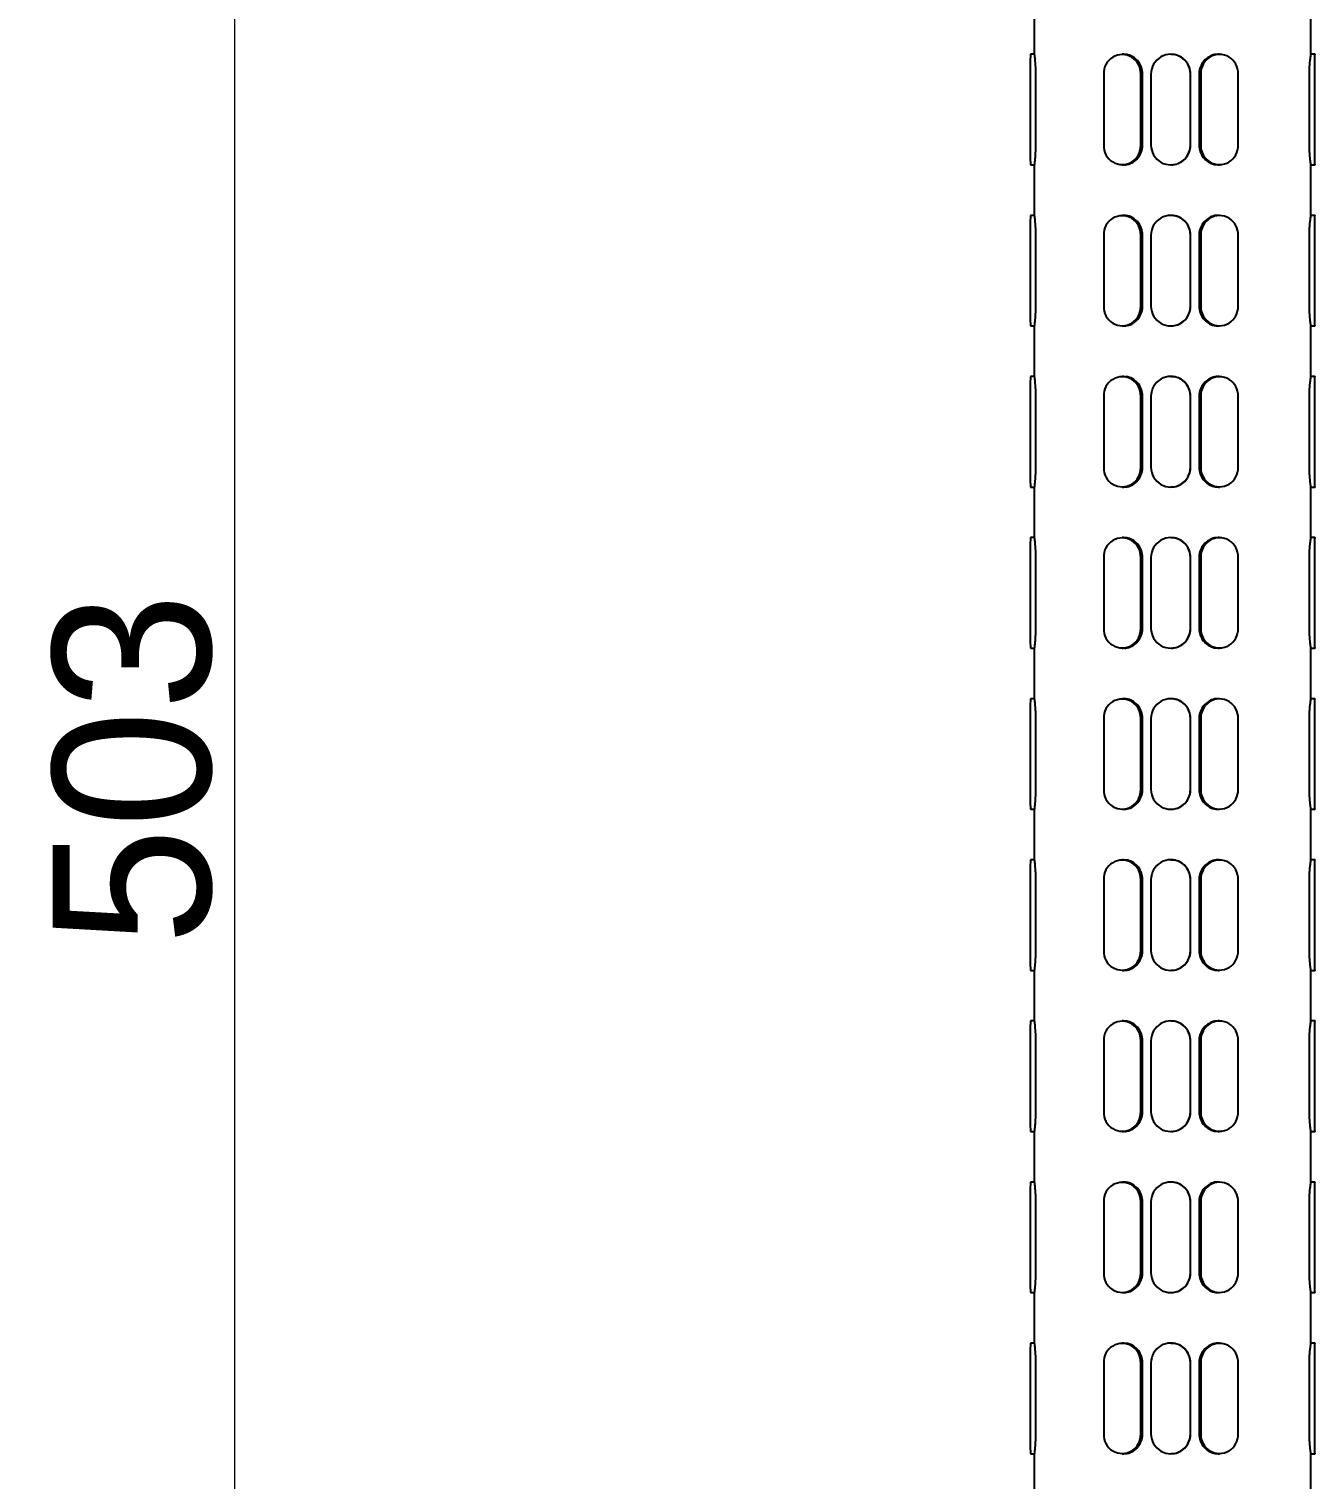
# Model space of a CAD drawing. Extents: x 0 to 2604, y 0 to 1908.
# Drawn here: x 294.8 to 457.6, y 893.9 to 1077.5 of the extents above; entities that cross this region are included whole.
import ezdxf

# ---------------------------------------------------------------- set-up
doc = ezdxf.new("R2010")
doc.units = 0
doc.header["$LTSCALE"] = 10
doc.header["$MEASUREMENT"] = 0
doc.header["$PDMODE"] = 3
doc.header["$PDSIZE"] = -10
doc.layers.get('0').update_dxf_attribs({"linetype": 'CONTINUOUS'})
doc.layers.get('DEFPOINTS').update_dxf_attribs({"linetype": 'CONTINUOUS'})
doc.styles.add('Daelim Dimension', font='')
doc.styles.get('Daelim Dimension').set_extended_font_data('나눔고딕')
doc.dimstyles.new('DEFAULT', dxfattribs={"dimscale": 2, "dimtxt": 2, "dimasz": 2, "dimexe": 0, "dimexo": 2, "dimgap": 1, "dimtad": 1, "dimdec": 0, "dimzin": 9, "dimdsep": 46, "dimtxsty": 'Daelim Dimension', "dimcen": 0.5, "dimclrd": 5, "dimclre": 5, "dimclrt": 256, "dimadec": 1, "dimazin": 0, "dimtfac": 1, "dimtdec": 0, "dimtix": 1, "dimtmove": 0, "dimatfit": 3, "dimfxl": 1, "dimtolj": 1, "dimtzin": 1, "dimlwd": 9, "dimlwe": 9, "dimarcsym": 0})

# ---------------------------------------------------------------- blocks, each defined once
blk = doc.blocks.new('*D4')
at = {"color": 5, "lineweight": 9, "transparency": 16777216}
for p, q in [((375.57, 1235.33), (320.82, 1235.33)), ((320.82, 1231.33), (320.82, 736.33)), ((375.57, 732.33), (320.82, 732.33))]:
    blk.add_line(p, q, dxfattribs=at)
at = {"color": 5, "transparency": 16777216}
for points in [[(320.16, 1231.33), (321.49, 1231.33), (320.82, 1235.33)], [(320.16, 736.33), (321.49, 736.33), (320.82, 732.33)]]:
    blk.add_solid(points, dxfattribs=at)
at = {"layer": 'DEFPOINTS', "color": 0, "transparency": 16777216}
for p in [(379.57, 1235.33), (320.82, 732.33), (379.57, 732.33)]:
    blk.add_point(p, dxfattribs=at)
at = {"color": 7, "transparency": 16777216, "insert": (307.92, 983.83), "char_height": 20, "attachment_point": 5, "rotation": 90, "style": 'Daelim Dimension'}
blk.add_mtext('\\A1;503', dxfattribs=at)

msp = doc.modelspace()

# ---------------------------------------------------------------- linework, layer by layer
at = {"color": 7, "linetype": 'Continuous', "lineweight": 25}
for p, q in [((422.07, 1080.77), (422.07, 1074.31)), ((457.07, 1074.28), (457.07, 1080.75)), ((422.08, 1074.33), (421.57, 1074.33)), ((433.38, 1074.33), (433.2, 1074.33)), ((439.35, 1074.33), (439.34, 1074.33)), ((445.51, 1074.33), (445.35, 1074.33)), ((457.57, 1074.33), (457.07, 1074.33)), ((421.54, 1071.83), (421.54, 1062.83)), ((422.22, 1071.83), (422.22, 1062.83)), ((430.86, 1071.83), (430.86, 1062.83)), ((435.54, 1062.83), (435.54, 1071.83)), ((435.78, 1062.83), (435.78, 1071.83)), ((436.84, 1071.83), (436.84, 1062.83)), ((441.84, 1062.83), (441.84, 1071.83)), ((441.85, 1062.83), (441.85, 1071.83)), ((442.93, 1071.83), (442.93, 1062.83)), ((443.15, 1071.83), (443.15, 1062.83)), ((447.87, 1062.83), (447.87, 1071.83)), ((456.86, 1071.83), (456.86, 1062.83)), ((457.54, 1071.83), (457.54, 1062.83)), ((457.6, 1062.83), (457.6, 1071.83)), ((421.57, 1060.33), (422.08, 1060.33)), ((422.07, 1060.37), (422.07, 1053.91)), ((433.2, 1060.33), (433.38, 1060.33)), ((439.34, 1060.33), (439.35, 1060.33)), ((445.35, 1060.33), (445.51, 1060.33)), ((457.07, 1053.88), (457.07, 1060.35)), ((457.07, 1060.33), (457.57, 1060.33)), ((422.08, 1053.93), (421.57, 1053.93)), ((433.38, 1053.93), (433.2, 1053.93)), ((439.35, 1053.93), (439.34, 1053.93)), ((445.51, 1053.93), (445.35, 1053.93)), ((457.57, 1053.93), (457.07, 1053.93)), ((421.54, 1051.43), (421.54, 1042.43)), ((422.22, 1051.43), (422.22, 1042.43)), ((430.86, 1051.43), (430.86, 1042.43)), ((435.54, 1042.43), (435.54, 1051.43)), ((435.78, 1042.43), (435.78, 1051.43)), ((436.84, 1051.43), (436.84, 1042.43)), ((441.84, 1042.43), (441.84, 1051.43)), ((441.85, 1042.43), (441.85, 1051.43)), ((442.93, 1051.43), (442.93, 1042.43)), ((443.15, 1051.43), (443.15, 1042.43)), ((447.87, 1042.43), (447.87, 1051.43)), ((456.86, 1051.43), (456.86, 1042.43)), ((457.54, 1051.43), (457.54, 1042.43)), ((457.6, 1042.43), (457.6, 1051.43)), ((421.57, 1039.93), (422.08, 1039.93)), ((422.07, 1039.97), (422.07, 1033.51)), ((433.2, 1039.93), (433.38, 1039.93)), ((439.34, 1039.93), (439.35, 1039.93)), ((445.35, 1039.93), (445.51, 1039.93)), ((457.07, 1033.48), (457.07, 1039.95)), ((457.07, 1039.93), (457.57, 1039.93)), ((422.08, 1033.53), (421.57, 1033.53)), ((433.38, 1033.53), (433.2, 1033.53)), ((439.35, 1033.53), (439.34, 1033.53)), ((445.51, 1033.53), (445.35, 1033.53)), ((457.57, 1033.53), (457.07, 1033.53)), ((421.54, 1031.03), (421.54, 1022.03)), ((422.22, 1031.03), (422.22, 1022.03)), ((430.86, 1031.03), (430.86, 1022.03)), ((435.54, 1022.03), (435.54, 1031.03)), ((435.78, 1022.03), (435.78, 1031.03)), ((436.84, 1031.03), (436.84, 1022.03)), ((441.84, 1022.03), (441.84, 1031.03)), ((441.85, 1022.03), (441.85, 1031.03)), ((442.93, 1031.03), (442.93, 1022.03)), ((443.15, 1031.03), (443.15, 1022.03)), ((447.87, 1022.03), (447.87, 1031.03)), ((456.86, 1031.03), (456.86, 1022.03)), ((457.54, 1031.03), (457.54, 1022.03)), ((457.6, 1022.03), (457.6, 1031.03)), ((421.57, 1019.53), (422.08, 1019.53)), ((422.07, 1019.57), (422.07, 1013.11)), ((433.2, 1019.53), (433.38, 1019.53)), ((439.34, 1019.53), (439.35, 1019.53)), ((445.35, 1019.53), (445.51, 1019.53)), ((457.07, 1013.08), (457.07, 1019.55)), ((457.07, 1019.53), (457.57, 1019.53)), ((422.08, 1013.13), (421.57, 1013.13)), ((433.38, 1013.13), (433.2, 1013.13)), ((439.35, 1013.13), (439.34, 1013.13)), ((445.51, 1013.13), (445.35, 1013.13)), ((457.57, 1013.13), (457.07, 1013.13)), ((421.54, 1010.63), (421.54, 1001.63)), ((422.22, 1010.63), (422.22, 1001.63)), ((430.86, 1010.63), (430.86, 1001.63)), ((435.54, 1001.63), (435.54, 1010.63)), ((435.78, 1001.63), (435.78, 1010.63)), ((436.84, 1010.63), (436.84, 1001.63)), ((441.84, 1001.63), (441.84, 1010.63)), ((441.85, 1001.63), (441.85, 1010.63)), ((442.93, 1010.63), (442.93, 1001.63)), ((443.15, 1010.63), (443.15, 1001.63)), ((447.87, 1001.63), (447.87, 1010.63)), ((456.86, 1010.63), (456.86, 1001.63)), ((457.54, 1010.63), (457.54, 1001.63)), ((457.6, 1001.63), (457.6, 1010.63)), ((421.57, 999.13), (422.08, 999.13)), ((422.07, 999.17), (422.07, 992.71)), ((433.2, 999.13), (433.38, 999.13)), ((439.34, 999.13), (439.35, 999.13)), ((445.35, 999.13), (445.51, 999.13)), ((457.07, 992.68), (457.07, 999.15)), ((457.07, 999.13), (457.57, 999.13)), ((422.08, 992.73), (421.57, 992.73)), ((433.38, 992.73), (433.2, 992.73)), ((439.35, 992.73), (439.34, 992.73)), ((445.51, 992.73), (445.35, 992.73)), ((457.57, 992.73), (457.07, 992.73)), ((421.54, 990.23), (421.54, 981.23)), ((422.22, 990.23), (422.22, 981.23)), ((430.86, 990.23), (430.86, 981.23)), ((435.54, 981.23), (435.54, 990.23)), ((435.78, 981.23), (435.78, 990.23)), ((436.84, 990.23), (436.84, 981.23)), ((441.84, 981.23), (441.84, 990.23)), ((441.85, 981.23), (441.85, 990.23)), ((442.93, 990.23), (442.93, 981.23)), ((443.15, 990.23), (443.15, 981.23)), ((447.87, 981.23), (447.87, 990.23)), ((456.86, 990.23), (456.86, 981.23)), ((457.54, 990.23), (457.54, 981.23)), ((457.6, 981.23), (457.6, 990.23)), ((421.57, 978.73), (422.08, 978.73)), ((422.07, 978.77), (422.07, 972.31)), ((433.2, 978.73), (433.38, 978.73)), ((439.34, 978.73), (439.35, 978.73)), ((445.35, 978.73), (445.51, 978.73)), ((457.07, 972.28), (457.07, 978.75)), ((457.07, 978.73), (457.57, 978.73)), ((422.08, 972.33), (421.57, 972.33)), ((433.38, 972.33), (433.2, 972.33)), ((439.35, 972.33), (439.34, 972.33)), ((445.51, 972.33), (445.35, 972.33)), ((457.57, 972.33), (457.07, 972.33)), ((421.54, 969.83), (421.54, 960.83)), ((422.22, 969.83), (422.22, 960.83)), ((430.86, 969.83), (430.86, 960.83)), ((435.54, 960.83), (435.54, 969.83)), ((435.78, 960.83), (435.78, 969.83)), ((436.84, 969.83), (436.84, 960.83)), ((441.84, 960.83), (441.84, 969.83)), ((441.85, 960.83), (441.85, 969.83)), ((442.93, 969.83), (442.93, 960.83)), ((443.15, 969.83), (443.15, 960.83)), ((447.87, 960.83), (447.87, 969.83)), ((456.86, 969.83), (456.86, 960.83)), ((457.54, 969.83), (457.54, 960.83)), ((457.6, 960.83), (457.6, 969.83)), ((421.57, 958.33), (422.08, 958.33)), ((422.07, 958.37), (422.07, 951.91)), ((433.2, 958.33), (433.38, 958.33)), ((439.34, 958.33), (439.35, 958.33)), ((445.35, 958.33), (445.51, 958.33)), ((457.07, 951.88), (457.07, 958.35)), ((457.07, 958.33), (457.57, 958.33)), ((422.08, 951.93), (421.57, 951.93)), ((433.38, 951.93), (433.2, 951.93)), ((439.35, 951.93), (439.34, 951.93)), ((445.51, 951.93), (445.35, 951.93)), ((457.57, 951.93), (457.07, 951.93)), ((421.54, 949.43), (421.54, 940.43)), ((422.22, 949.43), (422.22, 940.43)), ((430.86, 949.43), (430.86, 940.43)), ((435.54, 940.43), (435.54, 949.43)), ((435.78, 940.43), (435.78, 949.43)), ((436.84, 949.43), (436.84, 940.43)), ((441.84, 940.43), (441.84, 949.43)), ((441.85, 940.43), (441.85, 949.43)), ((442.93, 949.43), (442.93, 940.43)), ((443.15, 949.43), (443.15, 940.43)), ((447.87, 940.43), (447.87, 949.43)), ((456.86, 949.43), (456.86, 940.43)), ((457.54, 949.43), (457.54, 940.43)), ((457.6, 940.43), (457.6, 949.43)), ((421.57, 937.93), (422.08, 937.93)), ((422.07, 937.97), (422.07, 931.51)), ((433.2, 937.93), (433.38, 937.93)), ((439.34, 937.93), (439.35, 937.93)), ((445.35, 937.93), (445.51, 937.93)), ((457.07, 931.48), (457.07, 937.95)), ((457.07, 937.93), (457.57, 937.93)), ((422.08, 931.53), (421.57, 931.53)), ((433.38, 931.53), (433.2, 931.53)), ((439.35, 931.53), (439.34, 931.53)), ((445.51, 931.53), (445.35, 931.53)), ((457.57, 931.53), (457.07, 931.53)), ((421.54, 929.03), (421.54, 920.03)), ((422.22, 929.03), (422.22, 920.03)), ((430.86, 929.03), (430.86, 920.03)), ((435.54, 920.03), (435.54, 929.03)), ((435.78, 920.03), (435.78, 929.03)), ((436.84, 929.03), (436.84, 920.03)), ((441.84, 920.03), (441.84, 929.03)), ((441.85, 920.03), (441.85, 929.03)), ((442.93, 929.03), (442.93, 920.03)), ((443.15, 929.03), (443.15, 920.03)), ((447.87, 920.03), (447.87, 929.03)), ((456.86, 929.03), (456.86, 920.03)), ((457.54, 929.03), (457.54, 920.03)), ((457.6, 920.03), (457.6, 929.03)), ((421.57, 917.53), (422.08, 917.53)), ((422.07, 917.57), (422.07, 911.11)), ((433.2, 917.53), (433.38, 917.53)), ((439.34, 917.53), (439.35, 917.53)), ((445.35, 917.53), (445.51, 917.53)), ((457.07, 911.08), (457.07, 917.55)), ((457.07, 917.53), (457.57, 917.53)), ((422.08, 911.13), (421.57, 911.13)), ((433.38, 911.13), (433.2, 911.13)), ((439.35, 911.13), (439.34, 911.13)), ((445.51, 911.13), (445.35, 911.13)), ((457.57, 911.13), (457.07, 911.13)), ((421.54, 908.63), (421.54, 899.63)), ((422.22, 908.63), (422.22, 899.63)), ((430.86, 908.63), (430.86, 899.63)), ((435.54, 899.63), (435.54, 908.63)), ((435.78, 899.63), (435.78, 908.63)), ((436.84, 908.63), (436.84, 899.63)), ((441.84, 899.63), (441.84, 908.63)), ((441.85, 899.63), (441.85, 908.63)), ((442.93, 908.63), (442.93, 899.63)), ((443.15, 908.63), (443.15, 899.63)), ((447.87, 899.63), (447.87, 908.63)), ((456.86, 908.63), (456.86, 899.63)), ((457.54, 908.63), (457.54, 899.63)), ((457.6, 899.63), (457.6, 908.63)), ((421.57, 897.13), (422.08, 897.13)), ((422.07, 897.17), (422.07, 890.71)), ((433.2, 897.13), (433.38, 897.13)), ((439.34, 897.13), (439.35, 897.13)), ((445.35, 897.13), (445.51, 897.13)), ((457.07, 890.68), (457.07, 897.15)), ((457.07, 897.13), (457.57, 897.13))]:
    msp.add_line(p, q, dxfattribs=at)
at = {"color": 7, "linetype": 'Continuous', "lineweight": 25, "flags": 128}
for points in [[(457.6, 1071.83), (457.6, 1072.78), (457.59, 1073.6), (457.58, 1074.14), (457.57, 1074.33), (457.56, 1074.14), (457.55, 1073.6), (457.54, 1072.78), (457.54, 1071.83)], [(457.54, 1062.83), (457.54, 1061.87), (457.55, 1061.06), (457.56, 1060.52), (457.57, 1060.33), (457.58, 1060.52), (457.59, 1061.06), (457.6, 1061.87), (457.6, 1062.83)], [(457.6, 1051.43), (457.6, 1052.38), (457.59, 1053.2), (457.58, 1053.74), (457.57, 1053.93), (457.56, 1053.74), (457.55, 1053.2), (457.54, 1052.38), (457.54, 1051.43)], [(457.54, 1042.43), (457.54, 1041.47), (457.55, 1040.66), (457.56, 1040.12), (457.57, 1039.93), (457.58, 1040.12), (457.59, 1040.66), (457.6, 1041.47), (457.6, 1042.43)], [(457.6, 1031.03), (457.6, 1031.98), (457.59, 1032.8), (457.58, 1033.34), (457.57, 1033.53), (457.56, 1033.34), (457.55, 1032.8), (457.54, 1031.98), (457.54, 1031.03)], [(457.54, 1022.03), (457.54, 1021.07), (457.55, 1020.26), (457.56, 1019.72), (457.57, 1019.53), (457.58, 1019.72), (457.59, 1020.26), (457.6, 1021.07), (457.6, 1022.03)], [(457.6, 1010.63), (457.6, 1011.58), (457.59, 1012.4), (457.58, 1012.94), (457.57, 1013.13), (457.56, 1012.94), (457.55, 1012.4), (457.54, 1011.58), (457.54, 1010.63)], [(457.54, 1001.63), (457.54, 1000.67), (457.55, 999.86), (457.56, 999.32), (457.57, 999.13), (457.58, 999.32), (457.59, 999.86), (457.6, 1000.67), (457.6, 1001.63)], [(457.6, 990.23), (457.6, 991.18), (457.59, 992), (457.58, 992.54), (457.57, 992.73), (457.56, 992.54), (457.55, 992), (457.54, 991.18), (457.54, 990.23)], [(457.54, 981.23), (457.54, 980.27), (457.55, 979.46), (457.56, 978.92), (457.57, 978.73), (457.58, 978.92), (457.59, 979.46), (457.6, 980.27), (457.6, 981.23)], [(457.6, 969.83), (457.6, 970.78), (457.59, 971.6), (457.58, 972.14), (457.57, 972.33), (457.56, 972.14), (457.55, 971.6), (457.54, 970.78), (457.54, 969.83)], [(457.54, 960.83), (457.54, 959.87), (457.55, 959.06), (457.56, 958.52), (457.57, 958.33), (457.58, 958.52), (457.59, 959.06), (457.6, 959.87), (457.6, 960.83)], [(457.6, 949.43), (457.6, 950.38), (457.59, 951.2), (457.58, 951.74), (457.57, 951.93), (457.56, 951.74), (457.55, 951.2), (457.54, 950.38), (457.54, 949.43)], [(457.54, 940.43), (457.54, 939.47), (457.55, 938.66), (457.56, 938.12), (457.57, 937.93), (457.58, 938.12), (457.59, 938.66), (457.6, 939.47), (457.6, 940.43)], [(457.6, 929.03), (457.6, 929.98), (457.59, 930.8), (457.58, 931.34), (457.57, 931.53), (457.56, 931.34), (457.55, 930.8), (457.54, 929.98), (457.54, 929.03)], [(457.54, 920.03), (457.54, 919.07), (457.55, 918.26), (457.56, 917.72), (457.57, 917.53), (457.58, 917.72), (457.59, 918.26), (457.6, 919.07), (457.6, 920.03)], [(457.6, 908.63), (457.6, 909.58), (457.59, 910.4), (457.58, 910.94), (457.57, 911.13), (457.56, 910.94), (457.55, 910.4), (457.54, 909.58), (457.54, 908.63)], [(457.54, 899.63), (457.54, 898.67), (457.55, 897.86), (457.56, 897.32), (457.57, 897.13), (457.58, 897.32), (457.59, 897.86), (457.6, 898.67), (457.6, 899.63)]]:
    msp.add_lwpolyline(points, dxfattribs=at)
at = {"color": 7, "linetype": 'Continuous', "lineweight": 25}
for centre, radius, start, end in [((470.88, 1072.45), 49.34, 177.8221, 180.7257), ((433.2, 1071.95), 2.34, 356.9159, 183.0841), ((439.34, 1071.83), 2.5, 359.9965, 180.0035), ((445.51, 1071.94), 2.36, 357.3408, 182.6592), ((470.88, 1062.2), 49.34, 179.2743, 182.1779), ((433.2, 1062.7), 2.34, 176.9159, 3.0841), ((439.34, 1062.83), 2.5, 179.9965, 0.0035), ((445.51, 1062.72), 2.36, 177.3408, 2.6592), ((470.88, 1052.05), 49.34, 177.8221, 180.7257), ((433.2, 1051.55), 2.34, 356.9159, 183.0841), ((439.34, 1051.43), 2.5, 359.9965, 180.0035), ((445.51, 1051.54), 2.36, 357.3408, 182.6592), ((470.88, 1041.8), 49.34, 179.2743, 182.1779), ((433.2, 1042.3), 2.34, 176.9159, 3.0841), ((439.34, 1042.43), 2.5, 179.9965, 0.0035), ((445.51, 1042.32), 2.36, 177.3408, 2.6592), ((470.88, 1031.65), 49.34, 177.8221, 180.7257), ((433.2, 1031.15), 2.34, 356.9159, 183.0841), ((439.34, 1031.03), 2.5, 359.9965, 180.0035), ((445.51, 1031.14), 2.36, 357.3408, 182.6592), ((470.88, 1021.4), 49.34, 179.2743, 182.1779), ((433.2, 1021.9), 2.34, 176.9159, 3.0841), ((439.34, 1022.03), 2.5, 179.9965, 0.0035), ((445.51, 1021.92), 2.36, 177.3408, 2.6592), ((470.88, 1011.25), 49.34, 177.8221, 180.7257), ((433.2, 1010.75), 2.34, 356.9159, 183.0841), ((439.34, 1010.63), 2.5, 359.9965, 180.0035), ((445.51, 1010.74), 2.36, 357.3408, 182.6592), ((470.88, 1001), 49.34, 179.2743, 182.1779), ((433.2, 1001.5), 2.34, 176.9159, 3.0841), ((439.34, 1001.63), 2.5, 179.9965, 0.0035), ((445.51, 1001.52), 2.36, 177.3408, 2.6592), ((470.88, 990.85), 49.34, 177.8221, 180.7257), ((433.2, 990.35), 2.34, 356.9159, 183.0841), ((439.34, 990.23), 2.5, 359.9965, 180.0035), ((445.51, 990.34), 2.36, 357.3408, 182.6592), ((470.88, 980.6), 49.34, 179.2743, 182.1779), ((433.2, 981.1), 2.34, 176.9159, 3.0841), ((439.34, 981.23), 2.5, 179.9965, 0.0035), ((445.51, 981.12), 2.36, 177.3408, 2.6592), ((470.88, 970.45), 49.34, 177.8221, 180.7257), ((433.2, 969.95), 2.34, 356.9159, 183.0841), ((439.34, 969.83), 2.5, 359.9965, 180.0035), ((445.51, 969.94), 2.36, 357.3408, 182.6592), ((470.88, 960.2), 49.34, 179.2743, 182.1779), ((433.2, 960.7), 2.34, 176.9159, 3.0841), ((439.34, 960.83), 2.5, 179.9965, 0.0035), ((445.51, 960.72), 2.36, 177.3408, 2.6592), ((470.88, 950.05), 49.34, 177.8221, 180.7257), ((433.2, 949.55), 2.34, 356.9159, 183.0841), ((439.34, 949.43), 2.5, 359.9965, 180.0035), ((445.51, 949.54), 2.36, 357.3408, 182.6592), ((470.88, 939.8), 49.34, 179.2743, 182.1779), ((433.2, 940.3), 2.34, 176.9159, 3.0841), ((439.34, 940.43), 2.5, 179.9965, 0.0035), ((445.51, 940.32), 2.36, 177.3408, 2.6592), ((470.88, 929.65), 49.34, 177.8221, 180.7257), ((433.2, 929.15), 2.34, 356.9159, 183.0841), ((439.34, 929.03), 2.5, 359.9965, 180.0035), ((445.51, 929.14), 2.36, 357.3408, 182.6592), ((470.88, 919.4), 49.34, 179.2743, 182.1779), ((433.2, 919.9), 2.34, 176.9159, 3.0841), ((439.34, 920.03), 2.5, 179.9965, 0.0035), ((445.51, 919.92), 2.36, 177.3408, 2.6592), ((470.88, 909.25), 49.34, 177.8221, 180.7257), ((433.2, 908.75), 2.34, 356.9159, 183.0841), ((439.34, 908.63), 2.5, 359.9965, 180.0035), ((445.51, 908.74), 2.36, 357.3408, 182.6592), ((470.88, 899), 49.34, 179.2743, 182.1779), ((433.2, 899.5), 2.34, 176.9159, 3.0841), ((439.34, 899.63), 2.5, 179.9965, 0.0035), ((445.51, 899.52), 2.36, 177.3408, 2.6592)]:
    msp.add_arc(centre, radius, start, end, dxfattribs=at)
for points, knots in [([(422.07, 1074.31), (422.07, 1074.31), (422.07, 1074.33), (422.09, 1074.11), (422.14, 1073.64), (422.19, 1072.94), (422.22, 1072.3), (422.22, 1071.92), (422.22, 1071.83)], [0, 0, 0, 0, 0.015033, 0.240164, 0.46609, 0.694025, 0.922089, 1, 1, 1, 1]), ([(435.78, 1071.83), (435.75, 1072.11), (435.7, 1072.67), (435.28, 1073.41), (434.67, 1073.98), (434, 1074.3), (433.56, 1074.3), (433.38, 1074.3)], [0, 0, 0, 0, 0.213248, 0.426444, 0.641012, 0.856495, 1, 1, 1, 1]), ([(441.85, 1071.83), (441.83, 1072.11), (441.77, 1072.67), (441.34, 1073.41), (440.71, 1073.98), (440.01, 1074.3), (439.54, 1074.3), (439.35, 1074.3)], [0, 0, 0, 0, 0.213248, 0.426444, 0.641012, 0.856495, 1, 1, 1, 1]), ([(445.35, 1074.3), (445.26, 1074.31), (444.91, 1074.34), (444.3, 1074.11), (443.63, 1073.64), (443.14, 1072.94), (442.95, 1072.3), (442.93, 1071.92), (442.93, 1071.83)], [0, 0, 0, 0, 0.070496, 0.28295, 0.496154, 0.711255, 0.926476, 1, 1, 1, 1]), ([(457.07, 1074.3), (457.07, 1074.31), (457.07, 1074.34), (457.03, 1074.11), (456.96, 1073.64), (456.89, 1072.94), (456.86, 1072.3), (456.86, 1071.92), (456.86, 1071.83)], [0, 0, 0, 0, 0.070496, 0.28295, 0.496154, 0.711255, 0.926476, 1, 1, 1, 1]), ([(422.22, 1062.83), (422.22, 1062.55), (422.21, 1061.99), (422.16, 1061.24), (422.11, 1060.69), (422.07, 1060.38), (422.08, 1060.37), (422.08, 1060.37)], [0, 0, 0, 0, 0.226189, 0.452322, 0.679911, 0.908471, 1, 1, 1, 1]), ([(433.38, 1060.36), (433.47, 1060.35), (433.81, 1060.32), (434.42, 1060.54), (435.09, 1061.02), (435.57, 1061.71), (435.76, 1062.36), (435.78, 1062.73), (435.78, 1062.83)], [0, 0, 0, 0, 0.070496, 0.28295, 0.496154, 0.711255, 0.926476, 1, 1, 1, 1]), ([(439.35, 1060.36), (439.44, 1060.35), (439.81, 1060.32), (440.45, 1060.54), (441.14, 1061.02), (441.64, 1061.71), (441.84, 1062.36), (441.85, 1062.73), (441.85, 1062.83)], [0, 0, 0, 0, 0.070496, 0.28295, 0.496154, 0.711255, 0.926476, 1, 1, 1, 1]), ([(442.93, 1062.83), (442.96, 1062.55), (443.01, 1061.99), (443.43, 1061.24), (444.05, 1060.68), (444.73, 1060.36), (445.17, 1060.36), (445.35, 1060.36)], [0, 0, 0, 0, 0.213248, 0.426444, 0.641012, 0.856495, 1, 1, 1, 1]), ([(456.86, 1062.83), (456.86, 1062.55), (456.87, 1061.99), (456.93, 1061.24), (457, 1060.68), (457.06, 1060.36), (457.06, 1060.36), (457.07, 1060.36)], [0, 0, 0, 0, 0.213248, 0.426444, 0.641012, 0.856495, 1, 1, 1, 1]), ([(422.07, 1053.91), (422.07, 1053.91), (422.07, 1053.93), (422.09, 1053.71), (422.14, 1053.24), (422.19, 1052.54), (422.22, 1051.9), (422.22, 1051.52), (422.22, 1051.43)], [0, 0, 0, 0, 0.015033, 0.240164, 0.46609, 0.694025, 0.922089, 1, 1, 1, 1]), ([(435.78, 1051.43), (435.75, 1051.71), (435.7, 1052.27), (435.28, 1053.01), (434.67, 1053.58), (434, 1053.9), (433.56, 1053.9), (433.38, 1053.9)], [0, 0, 0, 0, 0.213248, 0.426444, 0.641012, 0.856495, 1, 1, 1, 1]), ([(441.85, 1051.43), (441.83, 1051.71), (441.77, 1052.27), (441.34, 1053.01), (440.71, 1053.58), (440.01, 1053.9), (439.54, 1053.9), (439.35, 1053.9)], [0, 0, 0, 0, 0.213248, 0.426444, 0.641012, 0.856495, 1, 1, 1, 1]), ([(445.35, 1053.9), (445.26, 1053.91), (444.91, 1053.94), (444.3, 1053.71), (443.63, 1053.24), (443.14, 1052.54), (442.95, 1051.9), (442.93, 1051.52), (442.93, 1051.43)], [0, 0, 0, 0, 0.070496, 0.28295, 0.496154, 0.711255, 0.926476, 1, 1, 1, 1]), ([(457.07, 1053.9), (457.07, 1053.91), (457.07, 1053.94), (457.03, 1053.71), (456.96, 1053.24), (456.89, 1052.54), (456.86, 1051.9), (456.86, 1051.52), (456.86, 1051.43)], [0, 0, 0, 0, 0.070496, 0.28295, 0.496154, 0.711255, 0.926476, 1, 1, 1, 1]), ([(422.22, 1042.43), (422.22, 1042.15), (422.21, 1041.59), (422.16, 1040.84), (422.11, 1040.29), (422.07, 1039.98), (422.08, 1039.97), (422.08, 1039.97)], [0, 0, 0, 0, 0.226189, 0.452322, 0.679911, 0.908471, 1, 1, 1, 1]), ([(433.38, 1039.96), (433.47, 1039.95), (433.81, 1039.92), (434.42, 1040.14), (435.09, 1040.62), (435.57, 1041.31), (435.76, 1041.96), (435.78, 1042.33), (435.78, 1042.43)], [0, 0, 0, 0, 0.070496, 0.28295, 0.496154, 0.711255, 0.926476, 1, 1, 1, 1]), ([(439.35, 1039.96), (439.44, 1039.95), (439.81, 1039.92), (440.45, 1040.14), (441.14, 1040.62), (441.64, 1041.31), (441.84, 1041.96), (441.85, 1042.33), (441.85, 1042.43)], [0, 0, 0, 0, 0.070496, 0.28295, 0.496154, 0.711255, 0.926476, 1, 1, 1, 1]), ([(442.93, 1042.43), (442.96, 1042.15), (443.01, 1041.59), (443.43, 1040.84), (444.05, 1040.28), (444.73, 1039.96), (445.17, 1039.96), (445.35, 1039.96)], [0, 0, 0, 0, 0.213248, 0.426444, 0.641012, 0.856495, 1, 1, 1, 1]), ([(456.86, 1042.43), (456.86, 1042.15), (456.87, 1041.59), (456.93, 1040.84), (457, 1040.28), (457.06, 1039.96), (457.06, 1039.96), (457.07, 1039.96)], [0, 0, 0, 0, 0.213248, 0.426444, 0.641012, 0.856495, 1, 1, 1, 1]), ([(422.07, 1033.51), (422.07, 1033.51), (422.07, 1033.53), (422.09, 1033.31), (422.14, 1032.84), (422.19, 1032.14), (422.22, 1031.5), (422.22, 1031.12), (422.22, 1031.03)], [0, 0, 0, 0, 0.0150332, 0.2401636, 0.4660899, 0.6940254, 0.9220888, 1, 1, 1, 1]), ([(435.78, 1031.03), (435.75, 1031.31), (435.7, 1031.87), (435.28, 1032.61), (434.67, 1033.18), (434, 1033.5), (433.56, 1033.5), (433.38, 1033.5)], [0, 0, 0, 0, 0.213248, 0.426444, 0.641012, 0.856495, 1, 1, 1, 1]), ([(441.85, 1031.03), (441.83, 1031.31), (441.77, 1031.87), (441.34, 1032.61), (440.71, 1033.18), (440.01, 1033.5), (439.54, 1033.5), (439.35, 1033.5)], [0, 0, 0, 0, 0.213248, 0.426444, 0.641012, 0.856495, 1, 1, 1, 1]), ([(445.35, 1033.5), (445.26, 1033.51), (444.91, 1033.54), (444.3, 1033.31), (443.63, 1032.84), (443.14, 1032.14), (442.95, 1031.5), (442.93, 1031.12), (442.93, 1031.03)], [0, 0, 0, 0, 0.070496, 0.28295, 0.496154, 0.711255, 0.926476, 1, 1, 1, 1]), ([(457.07, 1033.5), (457.07, 1033.51), (457.07, 1033.54), (457.03, 1033.31), (456.96, 1032.84), (456.89, 1032.14), (456.86, 1031.5), (456.86, 1031.12), (456.86, 1031.03)], [0, 0, 0, 0, 0.070496, 0.28295, 0.496154, 0.711255, 0.926476, 1, 1, 1, 1]), ([(422.22, 1022.03), (422.22, 1021.75), (422.21, 1021.19), (422.16, 1020.44), (422.11, 1019.89), (422.07, 1019.58), (422.08, 1019.57), (422.08, 1019.57)], [0, 0, 0, 0, 0.226189, 0.452322, 0.679911, 0.908471, 1, 1, 1, 1]), ([(433.38, 1019.56), (433.47, 1019.55), (433.81, 1019.52), (434.42, 1019.74), (435.09, 1020.22), (435.57, 1020.91), (435.76, 1021.56), (435.78, 1021.93), (435.78, 1022.03)], [0, 0, 0, 0, 0.070496, 0.28295, 0.496154, 0.711255, 0.926476, 1, 1, 1, 1]), ([(439.35, 1019.56), (439.44, 1019.55), (439.81, 1019.52), (440.45, 1019.74), (441.14, 1020.22), (441.64, 1020.91), (441.84, 1021.56), (441.85, 1021.93), (441.85, 1022.03)], [0, 0, 0, 0, 0.070496, 0.28295, 0.496154, 0.711255, 0.926476, 1, 1, 1, 1]), ([(442.93, 1022.03), (442.96, 1021.75), (443.01, 1021.19), (443.43, 1020.44), (444.05, 1019.88), (444.73, 1019.56), (445.17, 1019.56), (445.35, 1019.56)], [0, 0, 0, 0, 0.213248, 0.426444, 0.641012, 0.856495, 1, 1, 1, 1]), ([(456.86, 1022.03), (456.86, 1021.75), (456.87, 1021.19), (456.93, 1020.44), (457, 1019.88), (457.06, 1019.56), (457.06, 1019.56), (457.07, 1019.56)], [0, 0, 0, 0, 0.213248, 0.426444, 0.641012, 0.856495, 1, 1, 1, 1]), ([(422.07, 1013.11), (422.07, 1013.11), (422.07, 1013.13), (422.09, 1012.91), (422.14, 1012.44), (422.19, 1011.74), (422.22, 1011.1), (422.22, 1010.72), (422.22, 1010.63)], [0, 0, 0, 0, 0.015033, 0.240164, 0.46609, 0.694025, 0.922089, 1, 1, 1, 1]), ([(435.78, 1010.63), (435.75, 1010.91), (435.7, 1011.47), (435.28, 1012.21), (434.67, 1012.78), (434, 1013.1), (433.56, 1013.1), (433.38, 1013.1)], [0, 0, 0, 0, 0.213248, 0.426444, 0.641012, 0.856495, 1, 1, 1, 1]), ([(441.85, 1010.63), (441.83, 1010.91), (441.77, 1011.47), (441.34, 1012.21), (440.71, 1012.78), (440.01, 1013.1), (439.54, 1013.1), (439.35, 1013.1)], [0, 0, 0, 0, 0.213248, 0.426444, 0.641012, 0.856495, 1, 1, 1, 1]), ([(445.35, 1013.1), (445.26, 1013.11), (444.91, 1013.14), (444.3, 1012.91), (443.63, 1012.44), (443.14, 1011.74), (442.95, 1011.1), (442.93, 1010.72), (442.93, 1010.63)], [0, 0, 0, 0, 0.070496, 0.28295, 0.496154, 0.711255, 0.926476, 1, 1, 1, 1]), ([(457.07, 1013.1), (457.07, 1013.11), (457.07, 1013.14), (457.03, 1012.91), (456.96, 1012.44), (456.89, 1011.74), (456.86, 1011.1), (456.86, 1010.72), (456.86, 1010.63)], [0, 0, 0, 0, 0.070496, 0.28295, 0.496154, 0.711255, 0.926476, 1, 1, 1, 1]), ([(422.22, 1001.63), (422.22, 1001.35), (422.21, 1000.79), (422.16, 1000.04), (422.11, 999.49), (422.07, 999.18), (422.08, 999.17), (422.08, 999.17)], [0, 0, 0, 0, 0.226189, 0.452322, 0.679911, 0.908471, 1, 1, 1, 1]), ([(433.38, 999.16), (433.47, 999.15), (433.81, 999.12), (434.42, 999.34), (435.09, 999.82), (435.57, 1000.51), (435.76, 1001.16), (435.78, 1001.53), (435.78, 1001.63)], [0, 0, 0, 0, 0.070496, 0.28295, 0.496154, 0.711255, 0.926476, 1, 1, 1, 1]), ([(439.35, 999.16), (439.44, 999.15), (439.81, 999.12), (440.45, 999.34), (441.14, 999.82), (441.64, 1000.51), (441.84, 1001.16), (441.85, 1001.53), (441.85, 1001.63)], [0, 0, 0, 0, 0.070496, 0.28295, 0.496154, 0.711255, 0.926476, 1, 1, 1, 1]), ([(442.93, 1001.63), (442.96, 1001.35), (443.01, 1000.79), (443.43, 1000.04), (444.05, 999.48), (444.73, 999.16), (445.17, 999.16), (445.35, 999.16)], [0, 0, 0, 0, 0.213248, 0.426444, 0.641012, 0.856495, 1, 1, 1, 1]), ([(456.86, 1001.63), (456.86, 1001.35), (456.87, 1000.79), (456.93, 1000.04), (457, 999.48), (457.06, 999.16), (457.06, 999.16), (457.07, 999.16)], [0, 0, 0, 0, 0.213248, 0.426444, 0.641012, 0.856495, 1, 1, 1, 1]), ([(422.07, 992.71), (422.07, 992.71), (422.07, 992.73), (422.09, 992.51), (422.14, 992.04), (422.19, 991.34), (422.22, 990.7), (422.22, 990.32), (422.22, 990.23)], [0, 0, 0, 0, 0.015033, 0.240164, 0.46609, 0.694025, 0.922089, 1, 1, 1, 1]), ([(435.78, 990.23), (435.75, 990.51), (435.7, 991.07), (435.28, 991.81), (434.67, 992.38), (434, 992.7), (433.56, 992.7), (433.38, 992.7)], [0, 0, 0, 0, 0.213248, 0.426444, 0.641012, 0.856495, 1, 1, 1, 1]), ([(441.85, 990.23), (441.83, 990.51), (441.77, 991.07), (441.34, 991.81), (440.71, 992.38), (440.01, 992.7), (439.54, 992.7), (439.35, 992.7)], [0, 0, 0, 0, 0.213248, 0.426444, 0.641012, 0.856495, 1, 1, 1, 1]), ([(445.35, 992.7), (445.26, 992.71), (444.91, 992.74), (444.3, 992.51), (443.63, 992.04), (443.14, 991.34), (442.95, 990.7), (442.93, 990.32), (442.93, 990.23)], [0, 0, 0, 0, 0.070496, 0.28295, 0.496154, 0.711255, 0.926476, 1, 1, 1, 1]), ([(457.07, 992.7), (457.07, 992.71), (457.07, 992.74), (457.03, 992.51), (456.96, 992.04), (456.89, 991.34), (456.86, 990.7), (456.86, 990.32), (456.86, 990.23)], [0, 0, 0, 0, 0.070496, 0.28295, 0.496154, 0.711255, 0.926476, 1, 1, 1, 1]), ([(422.22, 981.23), (422.22, 980.95), (422.21, 980.39), (422.16, 979.64), (422.11, 979.09), (422.07, 978.78), (422.08, 978.77), (422.08, 978.77)], [0, 0, 0, 0, 0.2261893, 0.4523223, 0.679911, 0.9084707, 1, 1, 1, 1]), ([(433.38, 978.76), (433.47, 978.75), (433.81, 978.72), (434.42, 978.94), (435.09, 979.42), (435.57, 980.11), (435.76, 980.76), (435.78, 981.13), (435.78, 981.23)], [0, 0, 0, 0, 0.070496, 0.28295, 0.496154, 0.711255, 0.926476, 1, 1, 1, 1]), ([(439.35, 978.76), (439.44, 978.75), (439.81, 978.72), (440.45, 978.94), (441.14, 979.42), (441.64, 980.11), (441.84, 980.76), (441.85, 981.13), (441.85, 981.23)], [0, 0, 0, 0, 0.070496, 0.28295, 0.496154, 0.711255, 0.926476, 1, 1, 1, 1]), ([(442.93, 981.23), (442.96, 980.95), (443.01, 980.39), (443.43, 979.64), (444.05, 979.08), (444.73, 978.76), (445.17, 978.76), (445.35, 978.76)], [0, 0, 0, 0, 0.213248, 0.426444, 0.641012, 0.856495, 1, 1, 1, 1]), ([(456.86, 981.23), (456.86, 980.95), (456.87, 980.39), (456.93, 979.64), (457, 979.08), (457.06, 978.76), (457.06, 978.76), (457.07, 978.76)], [0, 0, 0, 0, 0.213248, 0.426444, 0.641012, 0.856495, 1, 1, 1, 1]), ([(422.07, 972.31), (422.07, 972.31), (422.07, 972.33), (422.09, 972.11), (422.14, 971.64), (422.19, 970.94), (422.22, 970.3), (422.22, 969.92), (422.22, 969.83)], [0, 0, 0, 0, 0.0150332, 0.2401636, 0.4660899, 0.6940254, 0.9220888, 1, 1, 1, 1]), ([(435.78, 969.83), (435.75, 970.11), (435.7, 970.67), (435.28, 971.41), (434.67, 971.98), (434, 972.3), (433.56, 972.3), (433.38, 972.3)], [0, 0, 0, 0, 0.213248, 0.426444, 0.641012, 0.856495, 1, 1, 1, 1]), ([(441.85, 969.83), (441.83, 970.11), (441.77, 970.67), (441.34, 971.41), (440.71, 971.98), (440.01, 972.3), (439.54, 972.3), (439.35, 972.3)], [0, 0, 0, 0, 0.213248, 0.426444, 0.641012, 0.856495, 1, 1, 1, 1]), ([(445.35, 972.3), (445.26, 972.31), (444.91, 972.34), (444.3, 972.11), (443.63, 971.64), (443.14, 970.94), (442.95, 970.3), (442.93, 969.92), (442.93, 969.83)], [0, 0, 0, 0, 0.070496, 0.28295, 0.496154, 0.711255, 0.926476, 1, 1, 1, 1]), ([(457.07, 972.3), (457.07, 972.31), (457.07, 972.34), (457.03, 972.11), (456.96, 971.64), (456.89, 970.94), (456.86, 970.3), (456.86, 969.92), (456.86, 969.83)], [0, 0, 0, 0, 0.070496, 0.28295, 0.496154, 0.711255, 0.926476, 1, 1, 1, 1]), ([(422.22, 960.83), (422.22, 960.55), (422.21, 959.99), (422.16, 959.24), (422.11, 958.69), (422.07, 958.38), (422.08, 958.37), (422.08, 958.37)], [0, 0, 0, 0, 0.226189, 0.452322, 0.679911, 0.908471, 1, 1, 1, 1]), ([(433.38, 958.36), (433.47, 958.35), (433.81, 958.32), (434.42, 958.54), (435.09, 959.02), (435.57, 959.71), (435.76, 960.36), (435.78, 960.73), (435.78, 960.83)], [0, 0, 0, 0, 0.070496, 0.28295, 0.496154, 0.711255, 0.926476, 1, 1, 1, 1]), ([(439.35, 958.36), (439.44, 958.35), (439.81, 958.32), (440.45, 958.54), (441.14, 959.02), (441.64, 959.71), (441.84, 960.36), (441.85, 960.73), (441.85, 960.83)], [0, 0, 0, 0, 0.070496, 0.28295, 0.496154, 0.711255, 0.926476, 1, 1, 1, 1]), ([(442.93, 960.83), (442.96, 960.55), (443.01, 959.99), (443.43, 959.24), (444.05, 958.68), (444.73, 958.36), (445.17, 958.36), (445.35, 958.36)], [0, 0, 0, 0, 0.213248, 0.426444, 0.641012, 0.856495, 1, 1, 1, 1]), ([(456.86, 960.83), (456.86, 960.55), (456.87, 959.99), (456.93, 959.24), (457, 958.68), (457.06, 958.36), (457.06, 958.36), (457.07, 958.36)], [0, 0, 0, 0, 0.213248, 0.426444, 0.641012, 0.856495, 1, 1, 1, 1]), ([(422.07, 951.91), (422.07, 951.91), (422.07, 951.93), (422.09, 951.71), (422.14, 951.24), (422.19, 950.54), (422.22, 949.9), (422.22, 949.52), (422.22, 949.43)], [0, 0, 0, 0, 0.015033, 0.240164, 0.46609, 0.694025, 0.922089, 1, 1, 1, 1]), ([(435.78, 949.43), (435.75, 949.71), (435.7, 950.27), (435.28, 951.01), (434.67, 951.58), (434, 951.9), (433.56, 951.9), (433.38, 951.9)], [0, 0, 0, 0, 0.213248, 0.426444, 0.641012, 0.856495, 1, 1, 1, 1]), ([(441.85, 949.43), (441.83, 949.71), (441.77, 950.27), (441.34, 951.01), (440.71, 951.58), (440.01, 951.9), (439.54, 951.9), (439.35, 951.9)], [0, 0, 0, 0, 0.213248, 0.426444, 0.641012, 0.856495, 1, 1, 1, 1]), ([(445.35, 951.9), (445.26, 951.91), (444.91, 951.94), (444.3, 951.71), (443.63, 951.24), (443.14, 950.54), (442.95, 949.9), (442.93, 949.52), (442.93, 949.43)], [0, 0, 0, 0, 0.070496, 0.28295, 0.496154, 0.711255, 0.926476, 1, 1, 1, 1]), ([(457.07, 951.9), (457.07, 951.91), (457.07, 951.94), (457.03, 951.71), (456.96, 951.24), (456.89, 950.54), (456.86, 949.9), (456.86, 949.52), (456.86, 949.43)], [0, 0, 0, 0, 0.070496, 0.28295, 0.496154, 0.711255, 0.926476, 1, 1, 1, 1]), ([(422.22, 940.43), (422.22, 940.15), (422.21, 939.59), (422.16, 938.84), (422.11, 938.29), (422.07, 937.98), (422.08, 937.97), (422.08, 937.97)], [0, 0, 0, 0, 0.2261893, 0.4523223, 0.679911, 0.9084707, 1, 1, 1, 1]), ([(433.38, 937.96), (433.47, 937.95), (433.81, 937.92), (434.42, 938.14), (435.09, 938.62), (435.57, 939.31), (435.76, 939.96), (435.78, 940.33), (435.78, 940.43)], [0, 0, 0, 0, 0.070496, 0.28295, 0.496154, 0.711255, 0.926476, 1, 1, 1, 1]), ([(439.35, 937.96), (439.44, 937.95), (439.81, 937.92), (440.45, 938.14), (441.14, 938.62), (441.64, 939.31), (441.84, 939.96), (441.85, 940.33), (441.85, 940.43)], [0, 0, 0, 0, 0.070496, 0.28295, 0.496154, 0.711255, 0.926476, 1, 1, 1, 1]), ([(442.93, 940.43), (442.96, 940.15), (443.01, 939.59), (443.43, 938.84), (444.05, 938.28), (444.73, 937.96), (445.17, 937.96), (445.35, 937.96)], [0, 0, 0, 0, 0.213248, 0.426444, 0.641012, 0.856495, 1, 1, 1, 1]), ([(456.86, 940.43), (456.86, 940.15), (456.87, 939.59), (456.93, 938.84), (457, 938.28), (457.06, 937.96), (457.06, 937.96), (457.07, 937.96)], [0, 0, 0, 0, 0.213248, 0.426444, 0.641012, 0.856495, 1, 1, 1, 1]), ([(422.07, 931.51), (422.07, 931.51), (422.07, 931.53), (422.09, 931.31), (422.14, 930.84), (422.19, 930.14), (422.22, 929.5), (422.22, 929.12), (422.22, 929.03)], [0, 0, 0, 0, 0.0150332, 0.2401636, 0.4660899, 0.6940254, 0.9220888, 1, 1, 1, 1]), ([(435.78, 929.03), (435.75, 929.31), (435.7, 929.87), (435.28, 930.61), (434.67, 931.18), (434, 931.5), (433.56, 931.5), (433.38, 931.5)], [0, 0, 0, 0, 0.213248, 0.426444, 0.641012, 0.856495, 1, 1, 1, 1]), ([(441.85, 929.03), (441.83, 929.31), (441.77, 929.87), (441.34, 930.61), (440.71, 931.18), (440.01, 931.5), (439.54, 931.5), (439.35, 931.5)], [0, 0, 0, 0, 0.213248, 0.426444, 0.641012, 0.856495, 1, 1, 1, 1]), ([(445.35, 931.5), (445.26, 931.51), (444.91, 931.54), (444.3, 931.31), (443.63, 930.84), (443.14, 930.14), (442.95, 929.5), (442.93, 929.12), (442.93, 929.03)], [0, 0, 0, 0, 0.070496, 0.28295, 0.496154, 0.711255, 0.926476, 1, 1, 1, 1]), ([(457.07, 931.5), (457.07, 931.51), (457.07, 931.54), (457.03, 931.31), (456.96, 930.84), (456.89, 930.14), (456.86, 929.5), (456.86, 929.12), (456.86, 929.03)], [0, 0, 0, 0, 0.070496, 0.28295, 0.496154, 0.711255, 0.926476, 1, 1, 1, 1]), ([(422.22, 920.03), (422.22, 919.75), (422.21, 919.19), (422.16, 918.44), (422.11, 917.89), (422.07, 917.58), (422.08, 917.57), (422.08, 917.57)], [0, 0, 0, 0, 0.226189, 0.452322, 0.679911, 0.908471, 1, 1, 1, 1]), ([(433.38, 917.56), (433.47, 917.55), (433.81, 917.52), (434.42, 917.74), (435.09, 918.22), (435.57, 918.91), (435.76, 919.56), (435.78, 919.93), (435.78, 920.03)], [0, 0, 0, 0, 0.070496, 0.28295, 0.496154, 0.711255, 0.926476, 1, 1, 1, 1]), ([(439.35, 917.56), (439.44, 917.55), (439.81, 917.52), (440.45, 917.74), (441.14, 918.22), (441.64, 918.91), (441.84, 919.56), (441.85, 919.93), (441.85, 920.03)], [0, 0, 0, 0, 0.070496, 0.28295, 0.496154, 0.711255, 0.926476, 1, 1, 1, 1]), ([(442.93, 920.03), (442.96, 919.75), (443.01, 919.19), (443.43, 918.44), (444.05, 917.88), (444.73, 917.56), (445.17, 917.56), (445.35, 917.56)], [0, 0, 0, 0, 0.213248, 0.426444, 0.641012, 0.856495, 1, 1, 1, 1]), ([(456.86, 920.03), (456.86, 919.75), (456.87, 919.19), (456.93, 918.44), (457, 917.88), (457.06, 917.56), (457.06, 917.56), (457.07, 917.56)], [0, 0, 0, 0, 0.213248, 0.426444, 0.641012, 0.856495, 1, 1, 1, 1]), ([(422.07, 911.11), (422.07, 911.11), (422.07, 911.13), (422.09, 910.91), (422.14, 910.44), (422.19, 909.74), (422.22, 909.1), (422.22, 908.72), (422.22, 908.63)], [0, 0, 0, 0, 0.015033, 0.240164, 0.46609, 0.694025, 0.922089, 1, 1, 1, 1]), ([(435.78, 908.63), (435.75, 908.91), (435.7, 909.47), (435.28, 910.21), (434.67, 910.78), (434, 911.1), (433.56, 911.1), (433.38, 911.1)], [0, 0, 0, 0, 0.213248, 0.426444, 0.641012, 0.856495, 1, 1, 1, 1]), ([(441.85, 908.63), (441.83, 908.91), (441.77, 909.47), (441.34, 910.21), (440.71, 910.78), (440.01, 911.1), (439.54, 911.1), (439.35, 911.1)], [0, 0, 0, 0, 0.213248, 0.426444, 0.641012, 0.856495, 1, 1, 1, 1]), ([(445.35, 911.1), (445.26, 911.11), (444.91, 911.14), (444.3, 910.91), (443.63, 910.44), (443.14, 909.74), (442.95, 909.1), (442.93, 908.72), (442.93, 908.63)], [0, 0, 0, 0, 0.070496, 0.28295, 0.496154, 0.711255, 0.926476, 1, 1, 1, 1]), ([(457.07, 911.1), (457.07, 911.11), (457.07, 911.14), (457.03, 910.91), (456.96, 910.44), (456.89, 909.74), (456.86, 909.1), (456.86, 908.72), (456.86, 908.63)], [0, 0, 0, 0, 0.070496, 0.28295, 0.496154, 0.711255, 0.926476, 1, 1, 1, 1]), ([(422.22, 899.63), (422.22, 899.35), (422.21, 898.79), (422.16, 898.04), (422.11, 897.49), (422.07, 897.18), (422.08, 897.17), (422.08, 897.17)], [0, 0, 0, 0, 0.226189, 0.452322, 0.679911, 0.908471, 1, 1, 1, 1]), ([(433.38, 897.16), (433.47, 897.15), (433.81, 897.12), (434.42, 897.34), (435.09, 897.82), (435.57, 898.51), (435.76, 899.16), (435.78, 899.53), (435.78, 899.63)], [0, 0, 0, 0, 0.070496, 0.28295, 0.496154, 0.711255, 0.926476, 1, 1, 1, 1]), ([(439.35, 897.16), (439.44, 897.15), (439.81, 897.12), (440.45, 897.34), (441.14, 897.82), (441.64, 898.51), (441.84, 899.16), (441.85, 899.53), (441.85, 899.63)], [0, 0, 0, 0, 0.070496, 0.28295, 0.496154, 0.711255, 0.926476, 1, 1, 1, 1]), ([(442.93, 899.63), (442.96, 899.35), (443.01, 898.79), (443.43, 898.04), (444.05, 897.48), (444.73, 897.16), (445.17, 897.16), (445.35, 897.16)], [0, 0, 0, 0, 0.213248, 0.426444, 0.641012, 0.856495, 1, 1, 1, 1]), ([(456.86, 899.63), (456.86, 899.35), (456.87, 898.79), (456.93, 898.04), (457, 897.48), (457.06, 897.16), (457.06, 897.16), (457.07, 897.16)], [0, 0, 0, 0, 0.213248, 0.426444, 0.641012, 0.856495, 1, 1, 1, 1])]:
    msp.add_open_spline(points, degree=3, knots=knots, dxfattribs=at)

# ---------------------------------------------------------------- dimensions: what is measured, and where the dimension line sits
dim = msp.add_linear_dim(base=(320.82, 732.33), p1=(379.57, 1235.33), p2=(379.57, 732.33), angle=90, dimstyle='DEFAULT', override={"dimtxt": 10, "dimclrd": 5, "dimclre": 5, "dimclrt": 7})
dim.commit()
dim.dimension.update_dxf_attribs({"geometry": '*D4', "text_midpoint": (307.92, 983.83)})

doc.saveas('drawing.dxf')
